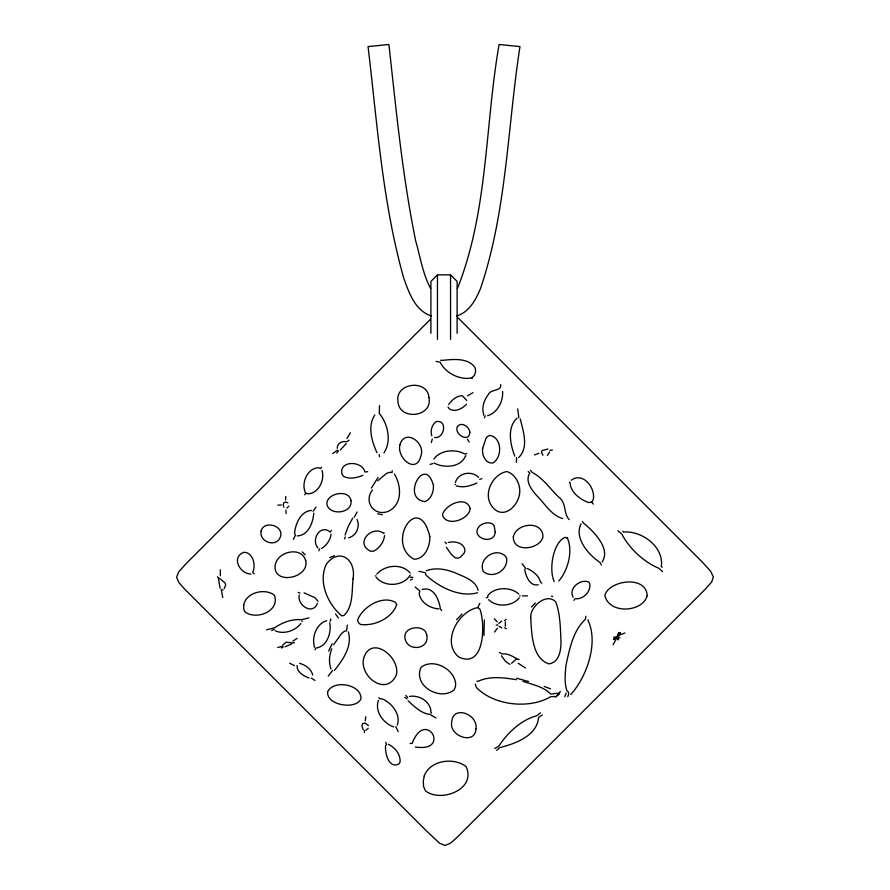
<?xml version="1.0" encoding="UTF-8"?>
<svg xmlns="http://www.w3.org/2000/svg" width="890" height="890" viewBox="0 0 890 890"><rect width="100%" height="100%" fill="white"/><g stroke="black" fill="none" stroke-linecap="round" stroke-linejoin="round"><path stroke-width="1.33" d="M392.178 470.732L392.145 472.457L389.397 472.368L386.316 473.536L377.783 480.778M220.297 575.73L220.342 569.834M516.367 462.311L516.578 457.571M379.496 405.506L379.307 413.539C387.862 423.495 391.822 441.473 383.901 452.91M484.394 619.963L483.915 635.482M313.77 513.118C313.113 522.519 308.352 535.58 297.26 535.891M364.388 732.615L364.466 730.468M285.612 500.035L285.746 496.453M347.3 625.091L346.577 630.843L344.285 631.333L341.582 633.502L333.65 644.683M505.375 626.226L505.353 622.032M384.558 535.58C383.901 542.066 379.463 548.151 373.744 551.144L370.885 551.344C353.986 543.79 371.853 524.243 383.779 533.422L384.213 533.043M365.267 720.778L365.768 716.773M518.659 457.549C529.094 447.548 523.153 431.149 520.272 418.923M500.703 384.491C501.571 391.934 490.724 388.518 488.165 394.782C483.926 400.189 481.323 408.176 483.882 414.807L483.548 415.185M331.08 534.289C330.368 540.141 326.407 545.459 321.457 548.529M558.864 581.003C568.009 570.156 573.16 551.233 567.386 538.038L567.486 537.438M337.232 448.282C337.065 443.298 341.849 441.04 346.188 441.64M348.335 631.9C352.574 646.073 342.861 659.957 334.373 670.47M585.943 616.214L585.342 619.362C573.015 630.643 569.489 649.322 565.984 665.186C565.183 673.652 564.227 682.508 566.919 690.74C569.644 692.231 568.565 694.456 567.776 696.703M553.958 581.671L554.081 581.137C548.818 570.156 552.768 542.633 565.05 537.349L567.386 538.038M618.606 632.445L617.794 635.727L616.281 637.474L620.452 632.545L617.794 635.727L624.925 632.99M330.234 621.32L330.869 618.861M345.031 535.057L348.335 526.19L352.763 518.058M431.316 442.586L432.295 439.026M397.296 725.083C401.023 714.169 391.745 702.978 382.166 698.817L379.986 698.962L378.862 697.582M331.77 648.777C329.356 655.173 328.454 662.549 331.069 669.024M455.38 482.591C457.905 472.712 471.7 470.276 478.509 477.351M319.521 548.852L318.854 550.832M509.881 664.363L505.553 661.426L501.404 655.763M378.439 700.408C374.423 711.299 383.445 723.425 393.625 726.874M564.727 696.67L566.173 693.076M372.398 490.045C363.02 502.416 375.079 517.268 388.841 511.071C402.692 504.04 401.412 485.417 394.37 473.958M588.156 619.829L587.945 620.33C598.903 642.725 586.566 677.412 570.679 694.567M344.441 538.94L345.298 536.915M304.792 494.807L305.604 492.96C300.798 483.76 307.083 468.207 318.42 467.717L320.567 468.529L321.512 467.339M354.276 517.168L357.079 512.006M457.416 288.493C488.187 211.342 484.961 125.279 499.09 44.5L519.96 46.592C507.511 127.003 506.811 210.352 480.678 288.093C475.916 299.596 469.386 312.079 456.626 316.039M328.644 651.102L332.181 643.793M477.752 607.603L479.844 609.038C485.484 623.668 484.883 669.625 458.606 656.931C441.062 642.024 458.294 611.13 477.752 607.603L479.855 603.298M293.333 539.407L295.469 535.135L294.568 533.477C295.235 524.077 300.787 511.071 311.489 510.415M317.374 603.298C312.935 615.702 296.882 605.289 299.24 595.021M549.697 451.975L547.383 455.402M613.065 644.85L617.983 635.393M555.416 697.304L559.81 692.754M484.327 417.822L485.406 415.797M314.949 649.834L315.928 648.009C327.131 646.83 331.692 632.434 329.723 622.744M331.291 530.384L330.312 532.109C320.2 523.609 310.755 539.74 317.941 547.995M559.12 692.887L558.33 694.3L560.255 691.33M410.245 575.018C403.882 586.065 384.936 587.901 376.192 577.298M346.922 438.559L350.404 432.718M282.72 645.083L286.246 642.157L291.709 642.869M371.397 488.032L378.072 477.407M433.853 458.995C440.405 449.873 455.602 448.716 464.869 454.056L466.761 453.488M519.259 597.835C512.518 606.602 496.464 607.581 488.61 599.682M332.582 670.515L328.21 676.144M569.444 482.18L570.056 482.569C570.501 492.381 580.158 499.613 588.791 502.572L591.627 502.105L593.196 499.791C595.966 488.243 582.95 471.444 571.269 480.211M448.638 404.516C451.664 400.133 456.793 395.694 462.344 395.727L466.772 400.478M224.236 588.513L225.704 584.93L225.037 582.95L220.353 578.978M316.061 507.078L313.046 511.305M374.868 414.929C367.236 426.054 371.798 441.507 377.026 452.788M338.511 450.807L336.754 453.11M288.838 506.121L286.903 508.057M573.861 600.361L575.107 598.692C583.028 599.816 591.372 591.527 589.714 583.517L588.679 582.015C580.514 578.5 568.065 588.357 573.16 597.179M494.584 632.011L497.432 628.207M346.255 443.52L340.336 449.973M300.842 623.556C295.191 630.888 283.732 634.737 275.155 630.743M613.688 637.362L616.525 636.995L613.455 639.543L618.239 635.516L616.525 636.995L616.536 638.119L617.782 636.973L619.974 637.952M368.204 728.32L365.857 730.301M314.226 647.23L314.537 646.897C311.378 637.262 316.473 623.612 326.686 620.653M456.592 619.696L462.021 614M531.452 607.002L535.357 603.042M466.438 404.271C462.388 408.621 454.79 412.76 449.261 408.81L448.082 407.064M457.115 333.316L457.115 281.407L450.562 274.854L437.457 274.854L430.905 281.407L430.905 333.316M430.359 319.388L186.555 563.192L178.723 571.836L176.598 577.109L178.812 582.46L184.152 588.568L425.654 830.125L439.549 843.197L445.011 845.5L450.507 843.164L457.193 837.245L705.281 589.213L711.644 582.027L713.402 577.031L710.52 571.069L702.399 562.168L457.938 317.719M376.848 574.128C384.903 564.75 401.991 563.259 410.145 572.982M511.572 663.306L515.466 659.813M436.078 361.44L440.105 362.097C445.289 372.943 459.874 380.475 471.745 377.861L474.437 375.358L475.594 371.775L475.216 367.915C468.351 357.291 452.365 359.304 441.34 360.483L440.661 360.116M496.676 750.348L499.791 747.6C515.199 743.762 537.137 735.808 538.561 717.462L542.344 714.959M504.53 620.686L506.165 619.384M498.834 623.434L501.66 621.12M517.068 418.066C506.755 427.534 510.337 444.511 514.765 456.136M337.466 450.14L332.682 453.611M557.118 695.769L559.031 694.245M540.464 712.834L536.703 715.783C520.995 719.966 507.456 732.893 498.7 746.265L494.707 748.523M346.933 441.674L349.114 440.194M292.921 641.145L297.093 638.364M410.479 580.158L412.359 579.045M283.365 646.897L281.429 647.987M467.495 395.794L472.946 392.713M456.292 486.163L456.781 485.907C463.423 488.065 470.743 485.751 476.895 483.025M291.453 644.06L285.1 646.763M616.214 637.151L618.717 635.938M271.684 630.52L274.198 629.364M362.92 475.271C357.057 477.808 349.692 479.521 343.74 476.473L342.038 474.359C338.356 460.241 362.297 460.408 364.956 472.034L367.659 471.656M329.712 557.574L334.362 555.672M516.779 658.333L516.222 658.556C512.217 656.03 507.3 653.127 502.438 654.05L499.435 652.47M534.49 454.935L538.951 453.299M487.653 415.741C497.577 412.649 503.34 401.279 502.616 391.333M481.857 478.642L479.632 479.399M430.193 464.435L432.929 463.501M348.613 537.783C356.356 536.058 360.417 526.335 356.968 519.382M434.22 463.067C443.81 468.351 460.987 467.695 465.537 455.836L466.015 455.825M282.586 646.262L277.702 647.508M266.555 629.808L274.61 627.784C282.108 622.633 292.198 618.695 301.309 619.763L308.919 617.894M538.261 584.741C529.906 586.81 525.534 575.607 524.7 569.244M292.365 643.058L294.523 642.613M448.215 542.544C454.456 540.708 464.447 542.856 464.958 550.576L464.135 553.202L460.086 557.396L457.66 558.219L455.302 557.852L451.364 554.414L446.413 547.339M486.307 597.746L487.642 597.49L487.965 595.288C494.996 586.744 510.816 586.688 518.748 594.019M549.931 450.396L552.367 450.029M557.507 693.221L550.821 694.122C543.59 686.602 532.509 684.644 522.975 681.328M454.968 484.561L455.524 484.483M422.116 589.458C433.452 586.41 438.47 598.536 440.194 607.47M409.545 696.414C419.324 694.612 431.483 702.132 430.916 712.823L431.461 713.046M496.142 625.136L497.877 624.936M301.788 621.309L302.377 621.253M434.643 437.513C444.689 438.904 447.792 419.079 436.1 421.671C431.839 424.619 430.182 431.016 431.784 435.844M554.96 696.481L550.676 696.714C529.283 709.419 493.65 705.525 476.317 687.38L475.305 684.043M547.973 449.038L542.155 450.474L541.498 452.476L542.956 455.235M277.825 505.12L281.296 504.986M519.538 595.899L520.194 595.899M522.452 595.877L527.503 595.844M410.056 743.428L412.115 743.439C425.754 707.739 451.82 752.64 415.374 747.01M375.313 575.908L375.947 575.93M519.159 659.323L516.278 659.201M410.401 577.243L412.893 577.376M438.592 608.882C429.992 608.248 420.736 602.708 419.146 593.697L419.846 591.049L415.141 586.977M516.256 679.704C503.584 677.579 489.489 675.766 477.541 681.518L476.951 681.128M382.4 514.809L377.694 513.753M419.068 571.313L425.286 572.737L425.999 575.129C439.126 587.255 459.997 597.78 477.585 592.729M516.612 678.247L528.56 681.506M562.569 518.536C551.077 515.076 544.713 503.462 536.592 495.43C531.497 489.689 524.733 480.822 529.828 473.135L528.182 471.478M299.53 663.339C305.303 664.863 311.222 668.868 312.69 674.965M426.288 570.746C435.188 567.331 445.401 569.111 454.212 572.426C462.867 576.542 475.649 579.768 478.119 590.348M551.455 596.122L552.746 596.567M298.15 592.384L300.052 593.14M550.521 688.838L544.157 686.424M304.013 592.818L314.86 597.646L318.041 601.262M309.13 678.002C303.701 676.033 296.793 672.239 297.071 665.564M527.269 568.476C532.865 571.057 538.828 575.541 540.33 581.793L541.776 583.228M471.745 377.861L472.49 378.194M305.604 492.96L307.54 493.839C318.542 493.783 324.995 480.033 322.002 470.409M388.285 744.274C394.949 747.289 400.845 754.598 400.066 762.185L398.831 764.009C388.641 768.904 384.97 753.263 385.526 745.876L386.494 744.396L385.659 742.316M431.394 316.039C414.907 310.543 408.866 292.543 403.615 277.68C382.5 202.408 377.293 123.899 368.06 46.592L388.919 44.5C396.172 110.126 402.447 176.053 415.675 240.812C420.225 256.81 422.717 273.642 430.604 288.505M289.617 663.183L294.49 665.642M287.915 502.828L285.568 501.993L283.788 502.861L283.165 504.93L283.888 507.267M506.332 628.763L504.597 627.75M407.142 698.817L404.694 697.404M501.849 627.928L499.045 626.226M435.955 717.963L429.792 714.336C421.248 713.491 414.262 706.426 408.098 700.853M314.982 680.472L311.333 678.069M662.205 567.23L661.259 566.63C664.374 546.994 641.723 530.418 623.49 532.053L622.811 531.174M518.225 663.273L525.445 667.923M581.07 523.787C573.761 537.916 588.635 555.015 600.127 562.524L601.34 565.061M617.949 530.74L621.787 534.033C629.43 548.552 643.648 561.924 658.823 568.298L662.527 571.602M254.173 573.827L252.693 572.515C256.153 565.517 253.083 552.134 243.749 552.312C230.688 557.518 240.256 574.072 250.924 574.05M302.244 551.989L305.181 554.715M405.807 695.513L407.698 697.326M569.177 519.615C563.314 513.764 566.752 502.85 558.753 497.143C550.053 488.855 542.945 477.897 532.12 472.401L530.407 470.232M494.284 618.739L497.176 621.832M446.38 543.679L445.1 542.121M593.33 504.085L591.627 502.105M441.629 610.44L439.983 608.46M338.456 617.96L335.463 613.966M525.801 568.51L522.041 563.67M368.404 725.539L365.022 723.025L362.809 723.526L361.796 725.673L363.276 729.833M582.405 521.418L583.673 523.231C592.962 530.707 610.963 548.374 602.352 561.49L602.686 561.99M467.384 439.237L469.186 442.074M217.516 576.742L218.762 578.923M395.783 726.607L398.197 731.636M222.734 589.503L222.989 590.092M220.097 588.212L218.629 579.824M219.085 578.022L219.263 578.667M222.745 597.49L221.265 589.469M379.541 456.726L379.173 454.556M617.56 637.196L617.994 639.943L617.682 637.095M517.691 408.877L518.87 417.722M285.835 510.237L286.157 513.53M450.562 274.854L450.562 339.379M437.457 274.854L437.457 339.379M428.913 397.407C433.23 417.443 398.998 420.97 397.975 401.457C394.96 382.745 427.378 378.873 428.913 397.407M506.632 558.586C508.068 570.546 492.47 579.446 483.27 571.436C477.719 558.931 495.73 546.505 505.576 556.283L506.632 558.586M519.515 487.742C522.363 503.573 502.594 523.431 490.946 504.819C483.303 492.315 493.383 473.947 506.844 471.533C513.886 473.636 518.436 480.745 519.515 487.742M426.733 634.793C430.137 649.8 407.03 652.192 404.983 638.174C403.159 627.539 419.824 624.58 425.476 631.5L426.733 634.793M433.419 485.384C433.819 491.636 431.205 498.99 425.097 501.582C400.444 499.012 424.953 453.711 433.419 485.384M530.729 617.76C531.675 632.89 531.797 658.2 548.908 663.918C559.665 662.338 561.212 649.344 560.967 640.522C560.311 627.628 560.333 614.2 555.749 601.963C546.983 592.15 529.85 606.535 530.729 617.76M350.972 500.58C352.941 513.786 328.899 516.067 326.841 503.996C326.574 492.971 349.169 488.832 350.972 500.58M243.738 605.089L243.693 608.693L244.75 611.664C255.508 620.564 280.194 611.575 274.432 595.332C265.409 587.712 245.84 592.284 243.738 605.089M455.558 682.852L455.502 686.78L453.978 690.039C439.749 701.298 412.827 685.767 420.981 667.4C432.874 657.899 453.366 668.346 455.558 682.852M482.68 448.304C481.701 454.668 485.195 463.701 492.826 463C502.338 457.638 502.272 437.735 490.056 435.444L487.931 436.178L486.051 438.158L482.68 448.304M305.693 560.567C309.653 577.332 276.356 584.975 275.055 568.009C274.053 552.134 301.276 544.936 305.693 560.567M475.928 728.788C475.494 745.364 448.972 736.353 451.686 722.235C452.554 704.424 478.408 714.225 475.928 728.788M353.052 578.889C351.695 591.016 353.397 606.568 343.885 615.58L341.704 615.824C327.798 604.177 317.808 581.871 326.407 564.104C339.368 547.05 356.389 559.521 353.052 578.889M429.803 536.492C430.259 545.982 425.008 559.131 414.061 559.243C384.88 543.345 418.701 490.279 429.803 536.492M469.842 432.084C469.686 443.142 454.367 434.843 457.182 426.966C460.887 421.07 469.253 426.51 469.842 432.084M513.33 536.77C512.796 553.013 539.763 549.775 542.956 536.915C543.045 520.172 516.367 522.764 513.33 536.77M261.171 530.818C258.645 542.032 276.434 548.04 280.394 536.915C284.377 525.645 264.185 519.916 261.171 530.818M399.91 444.878C396.584 457.683 416.197 475.271 420.926 455.847C425.776 442.564 404.683 427.934 399.91 444.878M363.598 658.466C359.415 677.112 386.772 697.026 396.395 674.742C400.5 657.254 371.052 633.925 363.598 658.466M470.176 508.479C469.408 519.649 446.324 527.436 442.452 514.987C444.611 504.808 466.249 494.84 470.176 508.479M327.654 691.83C326.174 705.325 355.978 710.176 360.94 698.873C361.907 684.343 333.416 679.215 327.654 691.83M396.64 604.722C392.223 618.127 373.956 626.593 360.394 624.391L358.358 622.611L357.569 620.13C362.419 606.924 382.366 594.676 395.638 602.486L396.64 604.722M647.175 595.755C642.435 612.665 608.604 614.389 604.877 595.265C609.172 580.202 646.396 574.84 647.175 595.755M424.241 775.947L423.251 781.431L423.618 786.704L425.553 790.954C441.073 802.969 476.651 789.297 466.082 766.635C453.989 756.945 429.959 760.182 424.241 775.947M495.196 531.719C495.096 542.21 479.777 541.265 477.04 532.921C475.939 525.434 485.996 520.784 492.137 523.721L494.095 525.601L495.196 531.719"/></g></svg>
